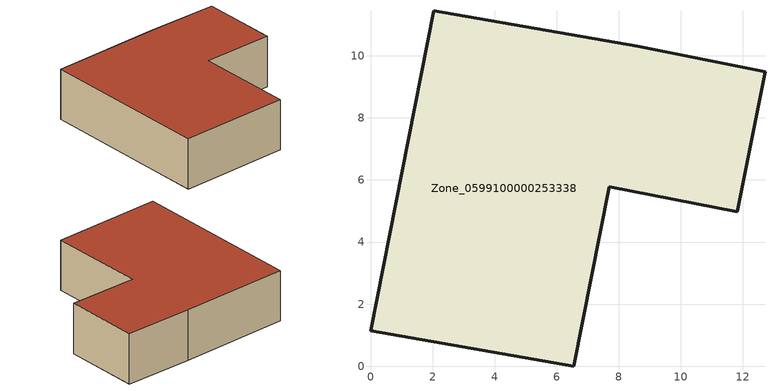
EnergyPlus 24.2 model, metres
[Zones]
Zone_0599100000253338
 floor ground (C_G): 0,1.15 2.04,11.45 8.61,10.3 12.71,9.49 11.82,4.98 7.7,5.79 6.55,0 z0
 wall outside (C_F): 11.82,4.98 12.71,9.49 8.61,10.3 2.04,11.45 0,1.15 6.55,0 7.7,5.79 11.82,4.98 z0:3.08
 roof outside (C_R): 2.04,11.45 0,1.15 6.55,0 7.7,5.79 11.82,4.98 12.71,9.49 8.61,10.3 z3.08
[BUILDING]
Pand.0599100000253338: North Axis=0; Terrain=City; Loads Convergence Tolerance Value=0.04; Temperature Convergence Tolerance Value=0.4; Solar Distribution=FullExterior; Maximum Number of Warmup Days=25; Minimum Number of Warmup Days=1
[Site:Location]
Rotterdam.The.Hague.AP_ZH_NLD Design_Conditions: Latitude=51.96; Longitude=4.45; Time Zone=1; Elevation=-4.5
[SITE:GROUNDTEMPERATURE:BUILDINGSURFACE]
18, 18, 18, 18, 18, 18, 18, 18, 18, 18, 18, 18
[MATERIAL] Thermal Absorptance=0.9; Solar Absorptance=0.7; Visible Absorptance=0.7
Name | Roughness | Thickness | Conductivity | Density | Specific Heat
G.TI.1975-1991 | MediumSmooth | 0.15 | 0.288461 | 540 | 1210
F.TI.1975-1991 | Rough | 0.3 | 0.230769 | 1920 | 840
R.TI.1975-1991 | MediumRough | 0.2 | 0.153846 | 1500 | 1000
[CONSTRUCTION]
C_G: G.TI.1975-1991
C_F: F.TI.1975-1991
C_R: R.TI.1975-1991
[ZONE]
Zone_0599100000253338: Type=1; Multiplier=1; Ceiling Height=Autocalculate; Volume=Autocalculate; Floor Area=autocalculate; Part of Total Floor Area=Yes
[ZONEINFILTRATION:DESIGNFLOWRATE]
Infil_Zone_0599100000253338: Zone or ZoneList or Space or SpaceList=Zone_0599100000253338; Schedule=AlwaysOn; Design Flow Rate Calculation Method=Flow/Area; Flow Rate per Floor Area=0.003; Constant Term Coefficient=1; Temperature Term Coefficient=0; Velocity Term Coefficient=0; Velocity Squared Term Coefficient=0
[HVACTEMPLATE:ZONE:IDEALLOADSAIRSYSTEM]
Zone_0599100000253338: Maximum Heating Supply Air Temperature=50; Minimum Cooling Supply Air Temperature=13; Maximum Heating Supply Air Humidity Ratio=0.0156; Minimum Cooling Supply Air Humidity Ratio=0.0077; Heating Limit=NoLimit; Cooling Limit=NoLimit; Dehumidification Control Type=ConstantSensibleHeatRatio; Cooling Sensible Heat Ratio=0.7; Dehumidification Setpoint=60; Humidification Control Type=None; Humidification Setpoint=30; Outdoor Air Method=None; Outdoor Air Flow Rate per Person=0.00944; Outdoor Air Flow Rate per Zone Floor Area=0; Outdoor Air Flow Rate per Zone=0; Demand Controlled Ventilation Type=None; Outdoor Air Economizer Type=NoEconomizer; Heat Recovery Type=None; Sensible Heat Recovery Effectiveness=0.7; Latent Heat Recovery Effectiveness=0.65
[ZONECONTROL:THERMOSTAT]
ThermostatControl_Zone_0599100000253338: Zone or ZoneList=Zone_0599100000253338; Control Type Schedule=DualSetpointControlType; Control 1=Thermostat_Zone_0599100000253338; Temperature Difference Between Cutout And Setpoint=0
[THERMOSTATSETPOINT:DUALSETPOINT]
Thermostat_Zone_0599100000253338: Heating Setpoint Temperature Schedule=HeatingSetpoint_Zone_0599100000253338; Cooling Setpoint Temperature Schedule=CoolingSetpoint_Zone_0599100000253338
[SCHEDULE:COMPACT]
HeatingSetpoint_Zone_0599100000253338: Through: 12/31, For: AllDays, Until: 24:00, 21
CoolingSetpoint_Zone_0599100000253338: Through: 12/31, For: AllDays, Until: 24:00, 24
DualSetpointControlType: Through: 12/31, For: AllDays, Until: 24:00, 4
AlwaysOn: Through: 12/31, For: AllDays, Until: 24:00, 1
